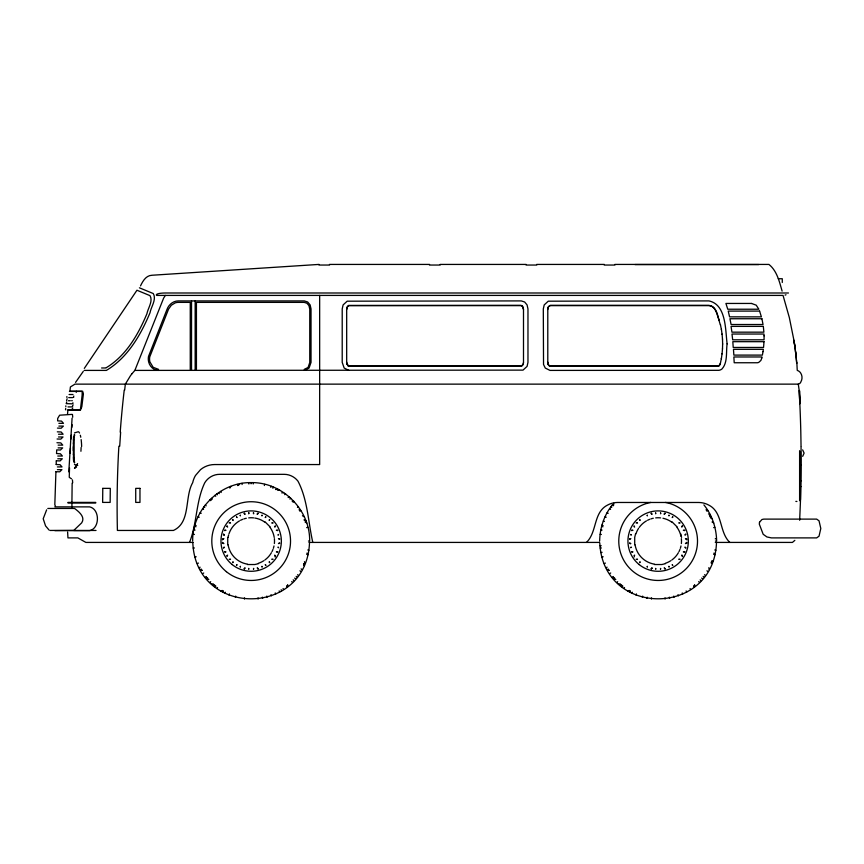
<?xml version="1.0" encoding="UTF-8"?>
<svg xmlns="http://www.w3.org/2000/svg" width="864" height="864" viewBox="0 0 864 864"><rect width="100%" height="100%" fill="white"/><g stroke="black" fill="none" stroke-linecap="round" stroke-linejoin="round"><path stroke-width="1.3" d="M72.716 417.204L72.49 414.612M71.917 502.405L72.155 483.062M73.397 442.897L73.397 454.496M73.44 443.383L73.462 439.474M72.695 482.814L72.425 479.876M722.488 349.045L722.628 343.829M55.922 471.755L54.821 504.576L55.447 506.369M56.16 464.454L56.279 460.858M73.505 440.24L73.559 436.676M68.807 471.852L72.079 418.187M69.53 467.813L69.25 477.328L71.528 478.84M613.634 505.267L613.71 503.334M232.87 562.615L233.107 561.73L232.535 562.572M269.449 519.577L269.212 520.463L269.784 519.62M639.846 562.615L640.094 561.73L639.511 562.572M799.664 520.258L800.41 502.405A1250.057 1250.057 0 0 0 801.122 460.296L801.047 446.926M70.146 453.438L70.427 448.211M80.924 451.289L81.13 447.444M73.591 437.67L73.656 436.633M74.077 462.337L74.077 435.067M227.081 556.427L227.621 555.142L226.811 555.768M275.238 525.766L274.698 527.051L275.508 526.424M682.225 525.766L681.685 527.051L682.614 526.154M119.707 446.256L120.636 432.216M71.01 438.977L71.269 435.11M192.672 541.102C192.078 509.825 219.888 482.015 251.154 482.609C282.431 482.015 310.241 509.825 309.647 541.102L308.459 541.004M227.729 537.386L227.729 544.806M251.068 483.797L251.154 482.609M253.238 483.97L253.336 482.782M244.404 599.054L244.49 597.856M192.845 543.272C196.193 617.317 306.115 617.317 309.474 543.272M599.648 541.102C599.875 528.088 604.098 515.009 612.382 504.889M651.38 599.054L651.478 597.856M599.821 543.272C603.18 617.317 713.102 617.317 716.461 543.272M71.885 427.313L72.101 424.699M722.066 353.905L722.488 348.721M248.627 568.955L248.681 568.393L248.908 569.106M655.614 568.955L655.657 568.393L655.884 569.106M660.668 513.238L660.614 513.799L660.582 512.773M67.543 413.834L67.889 410.206L80.406 410.206L81.821 406.728L83.344 394.448L82.652 391.219L69.908 391.219L70.405 386.964L74.207 384.62M65.815 405.842L65.848 406.75M66.874 396.544L66.906 397.451M346.68 309.496L347.641 306.418L349.25 305.64L520.927 305.64L522.536 306.418L523.498 309.496M523.346 363.82L523.498 362.146M547.787 309.496L548.273 306.839L550.357 305.316L708.782 305.316C717.714 306.191 717.8 318.492 720.436 324.929M124.654 390.128L125.345 384.134L130.399 375.829A12.733 1.944 -55.2 0 1 132.095 373.583M76.302 392.18L76.399 391.414M69.422 391.414L81.907 391.414L82.458 392.396L80.482 409.018L79.704 410.011L74.218 410.011M74.704 461.981L74.455 462.953M721.364 358.69L722.066 353.581M275.141 556.988L274.698 555.142L275.508 555.768M211.129 500.18L211.464 498.323L212.242 499.23M248.713 512.773L248.681 513.799L249.016 512.935M655.7 512.773L655.657 513.799L655.614 513.238M287.194 587.002L287.55 585.101M694.181 587.002L694.537 585.101M720.252 364.165L720.371 363.182M720.371 363.506L721.364 358.366M240.365 515.16L240.365 515.894L240.149 515.387M261.954 567.032L261.954 566.298L262.17 566.806M647.341 515.16L647.352 515.894L647.125 515.387M668.941 567.032L668.93 566.298L669.157 566.806M287.777 584.928L287.366 586.861L286.589 585.943M694.753 584.928L694.343 586.861L693.565 585.943M257.364 513.821L257.234 514.372L257.958 513.086M651.942 568.372L652.061 567.821L651.348 569.106M664.34 513.821L664.222 514.372L664.934 513.086M235.418 597.283L235.699 596.117M264.352 485.525L264.632 484.369M635.58 533.768L634.705 537.386L634.705 544.806M642.395 597.283L642.676 596.117M646.866 598.352L647.147 597.197M720.252 363.841L718.945 365.688A2.225 2.182 0 0 1 718.189 365.969L549.245 365.677M77.587 463.547L74.509 468.331L76.594 467.024M523.012 364.489L523.346 363.506M547.927 308.135L548.748 306.418L550.357 305.64L708.782 305.64C716.126 305.856 716.882 315.241 719.226 320.404M223.517 548.23L224.435 547.171L223.463 547.528M685.778 533.963L684.871 535.021L685.832 534.665M132.073 373.637L134.86 370.408L163.609 298.166L165.348 295.412M270.788 487.415L271.253 486.302M272.884 488.279L273.337 487.166M228.982 595.026L229.435 593.914M635.958 595.026L636.422 593.914M240.149 566.806L240.365 566.298L240.365 567.032M262.17 515.387L261.954 515.894L261.954 515.16M647.125 566.806L647.352 566.298L647.341 567.032M669.157 515.387L668.93 515.894L668.941 515.16M720.133 364.532L718.945 366.012A2.225 2.182 0 0 1 718.189 366.282L549.666 366.206L548.273 364.802L547.787 362.47L547.787 309.172M65.696 408.445L65.502 409.849M222.415 539.86L223.862 538.618L222.415 538.909M686.891 542.333L685.444 543.575L686.88 543.283M75.557 382.396L83.268 371.401M140.519 285.887C142.754 281.146 146.048 275.4 152.01 275.249L319.01 264.416L319.01 265.043L329.53 265.043L329.53 264.427L429.494 264.427L429.494 265.043L440.143 265.043L440.143 264.427L526.111 264.427L526.111 265.043L536.749 265.043L536.749 264.427L604.249 264.427L604.249 265.043L614.887 265.043L614.887 264.427L768.928 264.427C776.952 270.756 779.414 281.75 782.114 291.114M253.411 569.106L253.638 568.393L253.692 568.955M660.398 569.106L660.614 568.393L660.668 568.955M229.878 488.095L230.872 486.389M46.634 509.846L43.2 518.756L45.554 525.884L49.064 530.042M222.75 592.067L223.366 591.052M224.608 593.212L225.234 592.186M629.726 592.067L630.353 591.052M631.584 593.212L632.21 592.186M189.508 542.419C197.132 523.541 195.793 501.455 204.746 482.792C207.803 477.662 213.592 474.304 219.575 474.336L284.256 474.336C289.57 474.325 294.743 476.939 297.961 481.14C307.757 499.781 308.156 522.202 312.811 542.419M523.249 364.111L521.618 366.066M523.012 364.802L520.927 366.314L348.559 366.206M796.856 362.934L797.245 370.408A6.35 6.35 0 0 1 800.636 372.967A8.435 8.435 0 0 1 800.874 381.845A3.413 3.413 0 0 1 798.282 384.134L74.65 384.134M278.608 534.438L277.884 535.021L278.435 534.892M630.688 547.754L631.411 547.171L630.871 547.301M238.432 485.417L239.674 483.883M279.644 542.851L278.456 543.575L279.731 543.391M629.651 539.341L630.839 538.618L629.564 538.801M284.764 494.683L285.541 493.776M288.144 497.578L288.922 496.67M213.397 585.533L214.175 584.615M289.915 499.09L290.693 498.182M215.125 587.002L215.903 586.084M216.778 588.416L217.555 587.509M620.384 585.533L621.162 584.615M622.102 587.002L622.879 586.084M623.765 588.416L624.542 587.509M802.678 456.354L804.103 453.103L802.634 449.874M586.462 542.419C597.283 532.138 593.158 512.266 607.619 505.04A20.974 20.596 0 0 1 617.382 502.47L698.9 502.481A20.974 20.596 0 0 1 708.664 505.04C723.136 512.244 718.956 532.181 729.821 542.419M67.133 398.758L66.56 400.55M66.787 401.857L66.204 403.65L71.939 403.812M265.831 516.748L265.205 517.558L265.799 517.115M236.488 565.445L237.114 564.635L236.52 565.078M672.818 516.748L672.181 517.558L672.775 517.115M257.461 513.961L258.293 513.464M664.438 513.961L665.28 513.464M651.845 568.231L651.002 568.739M230.105 559.516L230.526 559.148L229.144 559.256M272.214 522.677L271.793 523.044L273.175 522.936M637.092 559.516L637.513 559.148L636.12 559.256M679.19 522.677L678.769 523.044L680.162 522.936M293.026 502.178L293.933 501.401L292.075 501.066L294.073 501.563M206.312 576.526L205.394 577.303L207.328 577.714M207.824 578.297L206.917 579.074L208.807 579.452M209.801 582.455L210.708 581.677M613.289 576.526L612.382 577.303L614.304 577.714M614.812 578.297L613.894 579.074L615.794 579.452M616.788 582.455L617.695 581.677M794.837 540.378L792.428 542.419L715.295 542.419M244.361 569.106L245.084 567.821L244.026 568.739M106.348 367.654C126.155 355.655 138.24 334.487 146.945 313.675C147.928 308.102 153.274 301.255 150.001 295.639L136.955 290.239L84.316 368.377M224.608 530.626L225.958 530.302L224.694 530.086M277.711 551.567L276.361 551.891L277.625 552.118M631.584 530.626L632.945 530.302L631.67 530.086M684.698 551.567L683.338 551.891L684.796 552.064M297.454 507.341L298.48 506.714M201.323 569.074L200.297 569.7L202.133 570.402M299.776 511.132L300.802 510.505L298.987 509.836M202.705 573.61L203.72 572.994M608.299 569.074L607.284 569.7L609.12 570.402M706.763 511.132L707.778 510.505L705.964 509.836M609.682 573.61L610.708 572.994M634.122 555.422L634.597 555.142L634.154 556.988M522.04 365.677L348.138 365.677M197.348 563.544L198.45 563.09M199.044 567.648L200.146 567.194M604.325 563.544L605.426 563.09M606.031 567.648L607.133 567.194M786.002 294.775L785.052 295.132M275.908 489.553L277.711 488.981L275.767 489.478M74.444 432.907L77.76 431.903A16.772 3.467 90 0 1 79.542 433.037M229.144 522.936L230.526 523.044L230.105 522.677M273.175 559.256L271.793 559.148L272.214 559.516M636.12 522.936L637.513 523.044L637.092 522.677M680.162 559.256L678.769 559.148L679.19 559.516M306.655 527.623L307.822 527.342M195.026 557.053L196.182 556.772M258.487 563.663L254.869 564.527L247.45 564.527M600.934 552.582L602.1 552.301M713.642 527.623L714.809 527.342M602.003 557.053L603.169 556.772M665.474 563.663L661.856 564.527L654.426 564.527M304.225 369.371L308.081 367.47L309.755 362.534L309.755 309.215L308.977 305.683L306.947 303.242L304.225 302.378L196.43 302.378L196.43 369.371M304.333 370.408L309.064 368.053L311.029 362.383L311.029 308.934L310.133 304.927L307.681 301.99L304.333 300.91L178.33 300.91C173.102 300.877 168.523 304.819 166.903 309.636L148.532 356.389A13.36 13.144 0 0 0 148.662 361.951C149.699 366.476 153.716 370.418 158.522 370.408M277.7 490.374L279.569 490.126M281.761 492.89L283.673 492.642M220.817 590.89L222.739 590.663M627.793 590.89L629.716 590.663M220.568 590.738L222.523 590.512M627.556 590.738L629.51 590.512M630.288 543.629L630.839 543.575L629.564 543.391M193.223 548.068L194.411 547.981M600.026 545.81L601.214 545.724M715.252 538.801L716.44 538.704M600.199 548.068L601.398 547.981M57.445 428.101L61.182 428.22L63.374 426.082L58.86 426.082M57.078 438.998L60.815 439.117L63.018 436.979L58.493 436.979M56.344 460.793L60.091 460.912L62.284 458.773L57.769 458.773M55.976 471.69L59.724 471.809L61.916 469.67L57.402 469.67M634.986 264.568L758.7 264.568M778.291 278.726L782.276 278.726L782.276 282.485M788.454 292.993L165.348 292.993A9.072 1.901 0 0 0 156.632 295.412L783.043 295.412L789.34 317.606L793.908 340.222A216.011 152.744 90 0 1 795.085 348.214M101.585 367.978L105.862 367.978M84.164 370.408L106.38 370.408C127.688 357.674 140.713 335.027 150.034 312.714C151.07 306.796 156.751 299.516 153.274 293.555L139.406 287.809M134.86 370.408L523.012 370.127L527.072 366.39L527.969 362.383L527.969 308.934L527.072 304.927L524.632 301.99L521.284 300.91L347.166 301.19L343.105 304.927L342.209 308.934L342.209 362.383L344.164 368.053L348.894 370.408M69.066 394.513L72.997 394.513M68.71 397.613L72.641 397.613M68.364 400.712L70.276 400.712M71.658 400.712L72.295 400.712M68.018 406.912L71.582 406.912M67.306 410.011L74.045 410.011L72.155 409.482A1.631 1.631 0 0 1 72.824 408.056M72.23 414.364L59.627 415.206L57.704 418.414L57.618 420.865L61.495 421.092L63.504 423.338L58.86 423.338M58.493 434.236L63.137 434.236L61.139 431.989L57.316 431.838M74.455 434.452L74.704 435.424M58.126 445.133L62.77 445.133L60.772 442.886L56.948 442.735M58.126 447.876L62.651 447.876L60.448 450.014L56.711 449.896L56.527 453.557L60.404 453.784L62.402 456.03L57.769 456.03M799.61 464.778L801.036 464.778M57.402 466.927L62.035 466.927L60.037 464.681L56.225 464.53M799.61 480.838L801.036 480.838M799.61 486.583L801.036 486.583M67.975 502.405L95.742 502.405M67.986 503.01L95.742 503.01M54.875 506.876L89.651 506.876C100.008 509.134 100.008 528.39 89.651 530.647L54.875 530.647M47.801 508.453L74.552 508.453C78.829 511.65 85.633 516.996 81.68 522.86L73.904 530.302L50.09 530.453M73.721 530.453L96.023 530.453M118.228 530.453L173.437 530.453C191.074 522.374 184.302 497.189 192.715 482.63A23.112 23.112 0 0 1 195.523 475.448L200.524 469.649A22.118 22.118 0 0 1 214.607 464.551L319.658 464.562L319.658 295.412M193.406 542.419L85.882 542.419L77.846 537.894L67.954 537.894L67.619 532.03M308.912 542.419L599.648 542.419M618.44 583.87L620.374 583.924M211.464 583.87L213.386 583.924M620.168 585.338L622.123 585.425M213.181 585.338L215.147 585.425M715.435 541.004L716.634 541.102C716.407 528.088 712.184 515.009 703.901 504.889M600.188 534.341L601.376 534.427M193.201 534.341L194.4 534.427M158.576 369.371L153.166 367.319L149.893 361.865A12.085 11.891 0 0 1 149.774 356.832L168.566 309.118L171.331 305.251L175.144 302.918A9.688 9.536 0 0 1 178.373 302.378L190.253 302.378L190.253 369.371M795.852 501.379L796.921 501.487M631.67 552.118L632.945 551.891L631.584 551.567M277.625 530.086L276.361 530.302L277.711 530.626M224.694 552.118L225.958 551.891L224.608 551.567M630.871 534.892L631.411 535.021L630.688 534.438M223.884 534.892L224.435 535.021L223.463 534.665M278.435 547.301L277.884 547.171L278.608 547.754M714.744 549.968L715.91 550.249M601.96 525.355L603.115 525.636M713.707 554.288L714.874 554.569M600.88 529.826L602.046 530.107M307.768 549.968L308.923 550.249M194.972 525.355L196.139 525.636M306.731 554.288L307.886 554.569M193.903 529.826L195.059 530.107M684.796 530.129L683.338 530.302L684.698 530.626M74.444 464.486L77.76 465.491M708.469 513.94L710.251 514.544M607.165 569.506L608.98 570.154M200.189 569.506L202.003 570.154M651.002 513.464L652.061 514.372L651.348 513.086M665.28 568.739L664.222 567.821L664.934 569.106M244.026 513.464L245.084 514.372L244.361 513.086M258.293 568.739L257.234 567.821L257.958 569.106M711.828 560.725L712.93 561.19M605.113 516.758L606.215 517.223M710.964 562.82L712.066 563.274M603.353 521.003L604.454 521.467M198.126 516.758L199.228 517.223M236.52 517.115L237.114 517.558L236.488 516.748M265.799 565.078L265.205 564.635L265.831 565.445M711.094 516.564L709.42 515.668L711.169 516.758M685.832 547.528L684.871 547.171L685.778 548.23M304.258 520.085L305.953 521.003M710.273 517.709L711.958 518.648M630.385 543.488L629.651 542.851M279.731 538.801L278.456 538.618L279.644 539.341M304.16 519.815L305.867 520.808M302.465 515.754L304.193 516.758M712.044 521.996L713.772 523.022M634.122 526.77L634.597 527.051L634.057 525.766M682.16 555.422L681.685 555.142L682.614 556.038M305.068 521.996L306.785 523.022M609.574 508.766L610.589 509.393M706.914 570.812L707.929 571.439M607.165 512.687L608.191 513.313M301.115 568.89L302.13 569.506M202.586 508.766L203.612 509.393M299.927 570.812L300.953 571.439M200.189 512.687L201.204 513.313M686.88 538.909L685.444 538.618L686.891 539.86M222.415 543.283L223.862 543.575L222.415 542.333M672.084 521.899L677.333 527.148M704.549 574.7L705.456 575.478M703.134 576.353L704.041 577.13M701.665 578.081L702.572 578.858M700.142 579.852L701.06 580.63M612.241 505.062L613.148 505.84M610.826 506.714L611.734 507.492M265.108 521.899L270.356 527.148M297.572 574.7L298.48 575.478M296.147 576.353L297.065 577.13M294.678 578.081L295.596 578.858M293.166 579.852L294.073 580.63M205.254 505.062L206.172 505.84M203.839 506.714L204.746 507.492M549.655 366.066L548.024 364.111M348.559 366.066L346.928 364.111M348.138 366.001L346.68 362.146M672.818 565.445L672.181 564.635L672.473 565.121M226.811 526.424L227.621 527.051L227.081 525.766M224.024 534.794L223.517 533.963M698.717 581.548L699.494 582.455M291.74 581.548L292.518 582.455M214.952 495.331L215.73 496.249M209.801 499.738L210.578 500.645M253.303 512.935L253.638 513.799L253.606 512.773M690.034 588.535L690.66 589.55M686.113 590.933L686.74 591.959M283.046 588.535L283.673 589.55M281.124 589.712L281.75 590.738M220.568 491.454L221.195 492.48M279.137 590.933L279.752 591.959M218.646 492.642L219.262 493.657M216.778 493.776L217.404 494.802M639.511 519.62L640.094 520.463L639.846 519.577M269.784 562.572L269.212 561.73L269.449 562.615M232.535 519.62L233.107 520.463L232.87 519.577M602.003 525.15L602.834 526.889M195.026 525.15L195.847 526.889M713.988 553.057L714.809 554.85M307.001 553.057L307.822 554.85M682.009 555.476L682.225 556.427M682.225 592.942L682.679 594.043M677.97 594.702L678.434 595.804M275.238 592.942L275.692 594.043M270.994 594.702L271.447 595.804M548.273 364.489L547.787 362.146M346.831 363.506L347.166 364.489M303.566 563.782L304.106 565.628M711.428 561.654L711.958 563.544M304.452 561.654L304.97 563.544M303.685 563.533L304.193 565.434M680.702 533.768L681.577 537.386M673.812 596.074L674.093 597.229M669.341 597.143L669.622 598.309M266.836 596.074L267.106 597.229M237.406 484.434L237.686 485.6M262.364 597.143L262.645 598.309M73.656 397.451L73.57 397.084A1.631 1.631 0 0 1 73.85 396.047M72.954 403.65L72.857 403.283A1.631 1.631 0 0 1 72.922 402.743M72.598 406.75L72.511 406.382A1.631 1.631 0 0 1 73.17 404.957M720.436 324.616L721.397 329.605M798.282 384.134L799.146 390.128A1250.057 1250.057 0 0 1 800.809 432.216L801.047 446.256M721.397 329.281L722.077 334.39M708.858 567.637L709.117 569.506M722.077 334.066L722.498 339.25M665.021 597.845L665.118 599.033M258.044 597.845L258.131 599.033M248.767 482.792L248.864 483.991M242.006 483.332L242.104 484.52M82.415 392.353L82.577 394.567M73.678 461.29L73.505 457.164M799.708 390.949L800.323 403.283M799.168 390.485L799.837 403.79M73.559 460.717L73.44 454.021M722.498 338.926L722.628 344.153M71.917 503.01L71.95 507.362M800.474 451.613L800.474 499.759M799.61 450.695L799.61 500.666M523.498 362.47L523.498 309.172L522.536 306.094L520.927 305.316L348.559 305.435L347.166 306.839L346.68 309.172L346.68 362.47M195.156 300.91L195.156 370.408M191.527 300.91L191.527 370.408M73.364 446.72L73.364 450.673M120.215 432.173A793.282 618.624 -87.3 0 1 124.232 390.053M117.407 530.518A790.225 613.148 -87.4 0 1 118.876 446.191M76.162 391.414A1.814 1.814 0 0 1 75.967 391.716M80.33 435.251A16.772 3.467 90 0 1 80.773 437.249M81.14 439.603A16.988 3.51 -90 0 1 81.648 446.494M273.996 545.951A23.35 23.35 0 0 1 273.359 548.316M272.959 549.461A23.35 23.35 0 0 1 271.966 551.696M271.382 552.766A23.35 23.35 0 0 1 264.881 559.98M263.876 560.671A23.35 23.35 0 0 1 258.368 563.296M247.504 564.16A23.35 23.35 0 0 1 228.096 544.752M228.096 537.44A23.35 23.35 0 0 1 228.604 535.054M228.96 533.887A23.35 23.35 0 0 1 239.49 520.873M240.559 520.29A23.35 23.35 0 0 1 242.795 519.296M243.94 518.897A23.35 23.35 0 0 1 246.305 518.26M248.713 517.882A23.35 23.35 0 0 1 253.606 517.882M254.815 518.033A23.35 23.35 0 0 1 264.881 522.212M270.043 527.375A23.35 23.35 0 0 1 274.223 537.44M274.374 538.65A23.35 23.35 0 0 1 274.374 543.542M680.972 545.951A23.35 23.35 0 0 1 680.346 548.316M679.936 549.461A23.35 23.35 0 0 1 678.942 551.696M678.359 552.766A23.35 23.35 0 0 1 671.868 559.98M670.853 560.671A23.35 23.35 0 0 1 665.356 563.296M654.491 564.16A23.35 23.35 0 0 1 635.083 544.752M635.936 533.887A23.35 23.35 0 0 1 638.561 528.379M639.252 527.375A23.35 23.35 0 0 1 646.466 520.873M647.546 520.29A23.35 23.35 0 0 1 649.771 519.296M650.927 518.897A23.35 23.35 0 0 1 653.292 518.26M655.7 517.882A23.35 23.35 0 0 1 660.582 517.882M662.99 518.26A23.35 23.35 0 0 1 671.868 522.212M677.03 527.375A23.35 23.35 0 0 1 680.972 536.242M681.361 538.65A23.35 23.35 0 0 1 681.361 543.542M665.518 502.427A39.366 39.366 0 0 1 690.93 562.885A39.366 39.366 0 0 1 625.352 562.885A39.366 39.366 0 0 1 650.765 502.427M795.528 351.648A216.011 152.744 90 0 1 795.928 355.093M764.078 335.815L764.068 339.811L732.672 339.811L731.992 334.033L763.992 334.033L764.078 335.815M102.784 488.365L102.632 502.405L110.149 502.405L110.29 488.365L102.784 488.365M727.11 343.829C725.922 351.95 727.942 362.556 721.904 369.047A6.728 6.62 0 0 1 718.924 370.321L550.001 370.408L545.27 368.053L543.532 364.457L543.305 308.934L544.201 304.927L548.262 301.19L708.966 300.91C726.397 304.625 725.317 329.843 727.11 343.829M764.003 341.68L763.56 347.458L733.223 347.458L732.823 341.68L764.003 341.68M759.499 522.266L759.316 524.146L763.182 534.287L766.919 536.954L771.412 537.894L816.664 537.894L819.04 536.166L820.8 528.498L819.04 520.83L816.664 519.113L763.819 519.113L761.962 519.502L759.499 522.266M762.998 351.648L762.394 355.104L733.86 355.104L733.46 349.326L763.366 349.326L762.998 351.648M761.8 357.923L760.914 360.428L758.776 362.362A4.32 4.244 -59.9 0 1 757.199 362.75L734.206 362.75L733.86 356.972L761.994 356.972L761.8 357.923M751.496 303.448L725.911 303.448L727.758 309.226L758.84 309.226L756.216 305.165L751.496 303.448M759.596 311.094L728.244 311.094L729.572 316.85L761.4 316.872L759.596 311.094M761.908 318.74L729.929 318.74L731.095 324.518L763.031 324.518L761.908 318.74M763.322 326.387L731.052 326.387L731.927 332.165L763.895 332.165L763.322 326.387M139.968 488.365L135.724 488.365L135.724 502.405L139.968 502.405L139.968 488.365M796.705 363.128L796.165 357.383A216.011 152.744 -90 0 0 793.908 340.222A215.298 152.237 90 0 1 796.705 363.128M232.157 564.559A30.197 30.197 0 0 0 280.984 545.821A30.197 30.197 0 0 0 240.332 512.903A30.197 30.197 0 0 0 232.157 564.559M226.39 571.687A39.366 39.366 0 0 0 290.045 547.258A39.366 39.366 0 0 0 237.049 504.349A39.366 39.366 0 0 0 226.39 571.687M639.133 564.559A30.197 30.197 0 0 0 687.971 545.821A30.197 30.197 0 0 0 647.32 512.903A30.197 30.197 0 0 0 639.133 564.559"/></g></svg>
